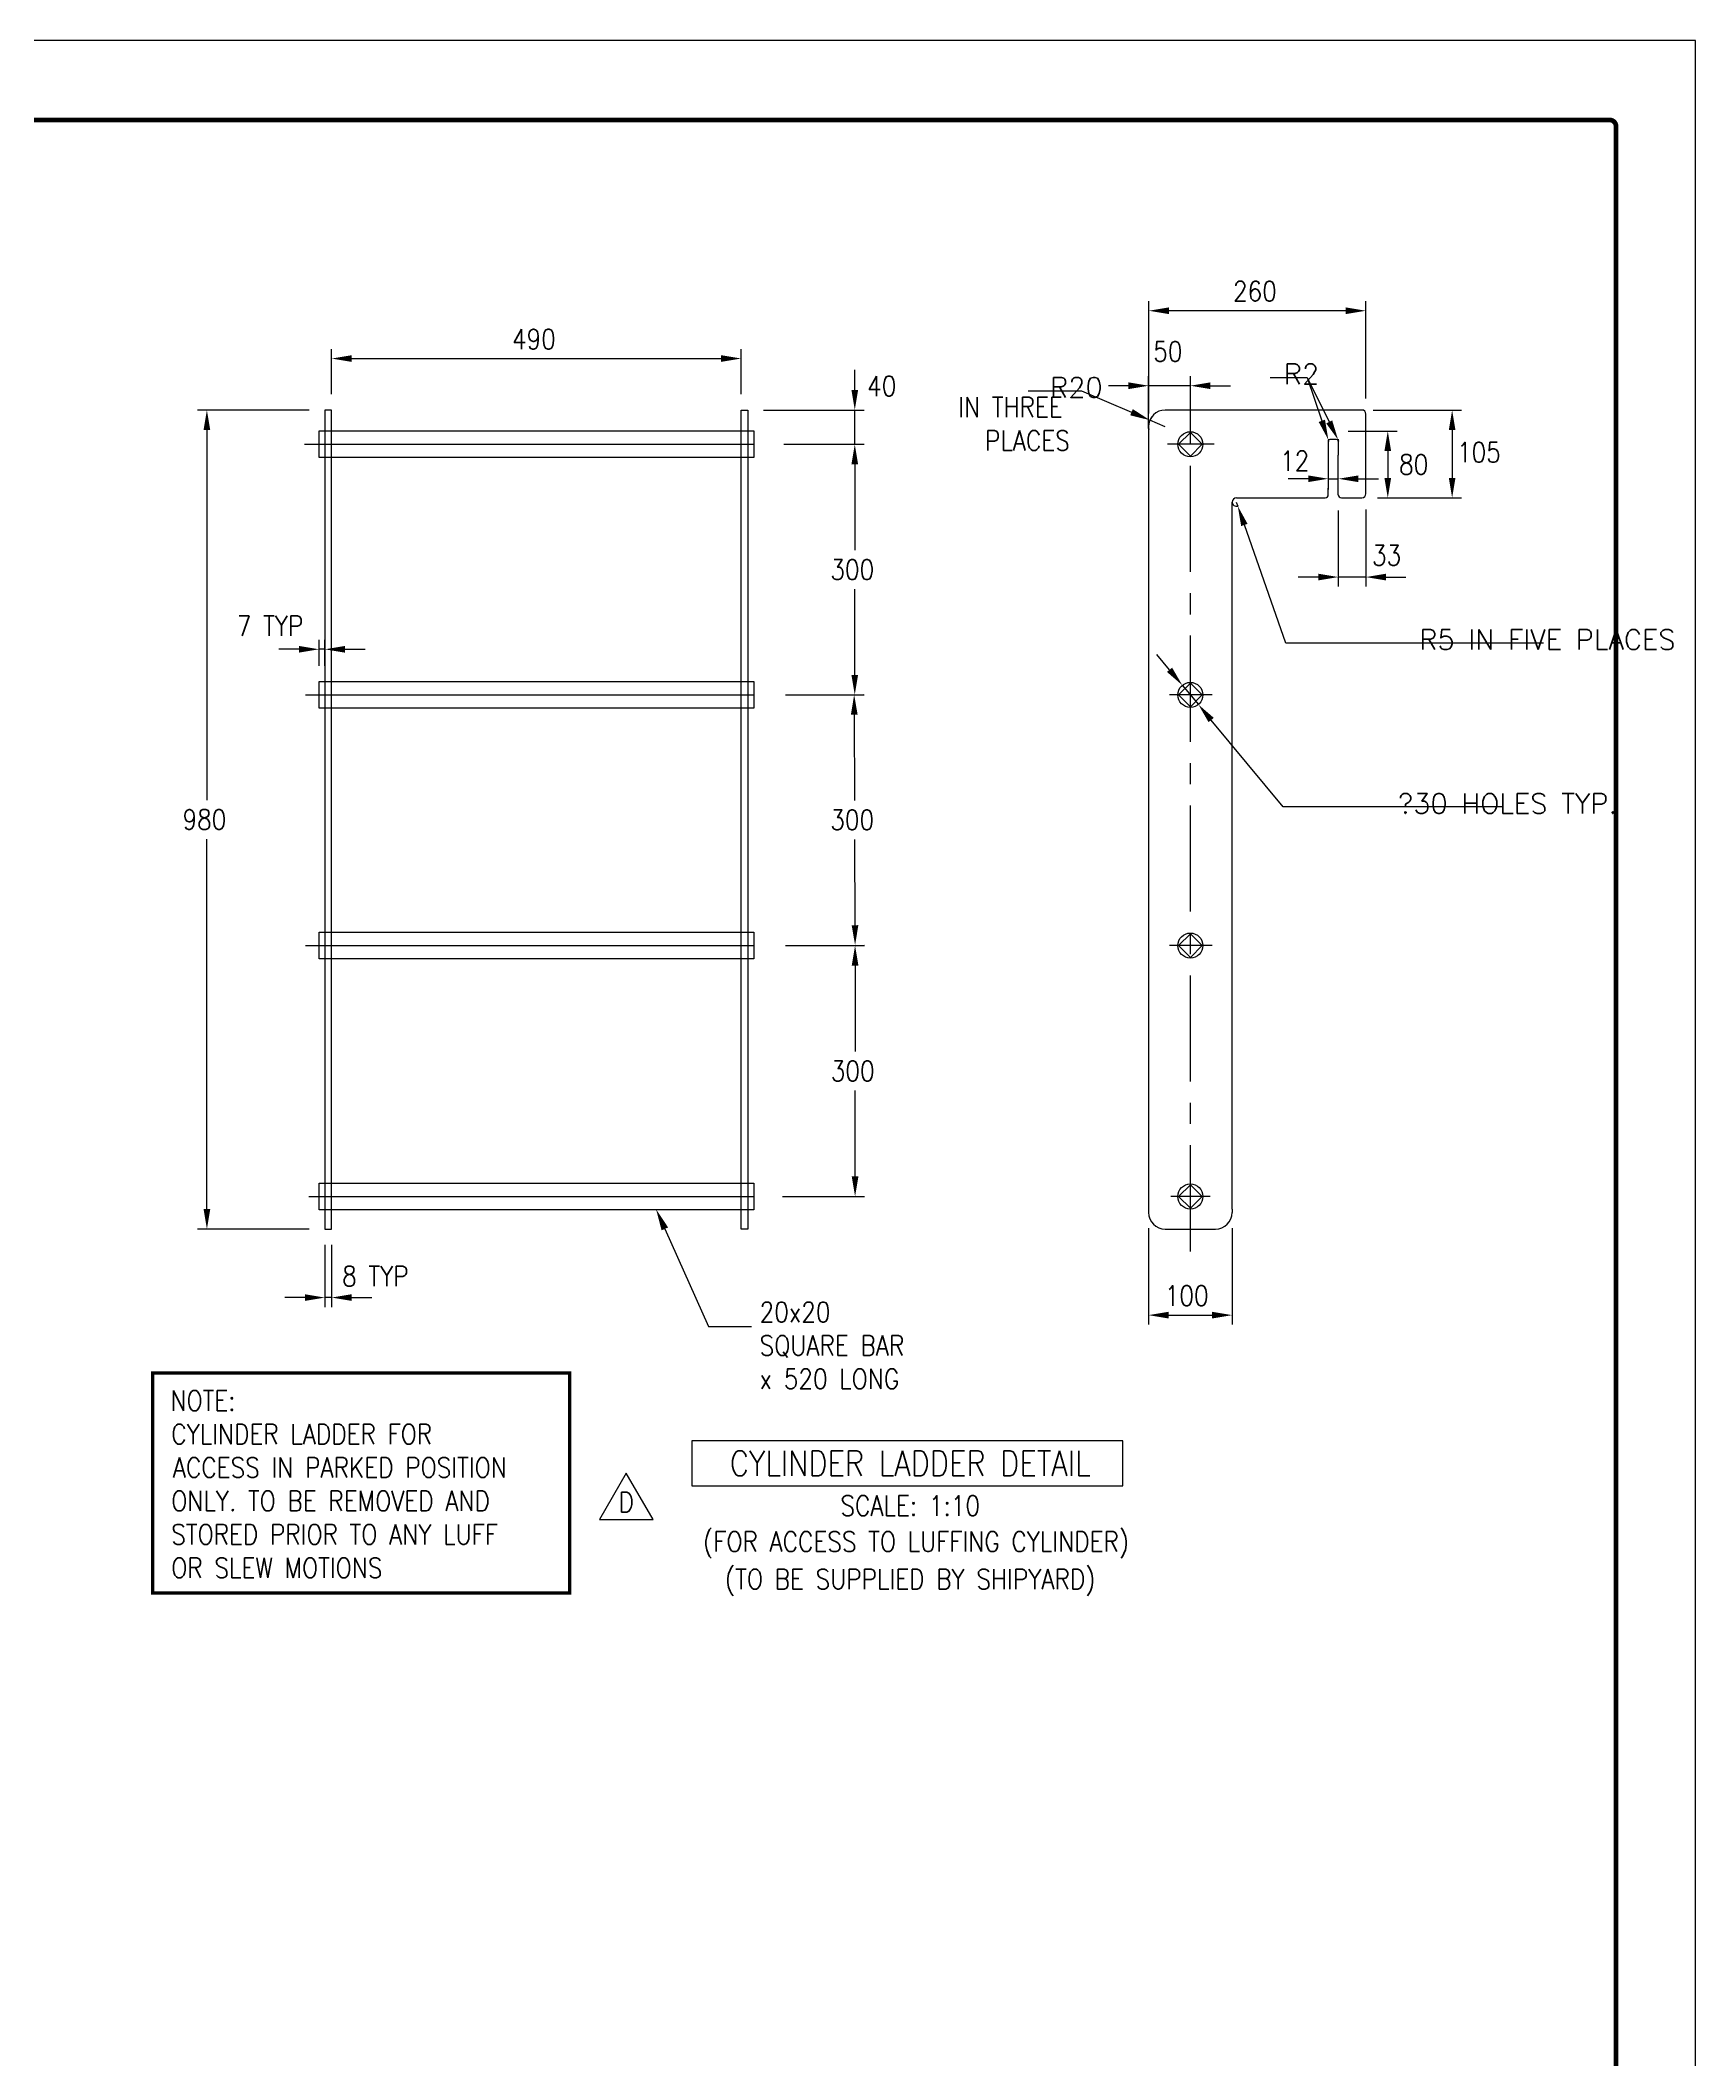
# Model space of a CAD drawing. Extents: x 0 to 68580, y 0 to 45720.
# Drawn here: x 48777 to 68580, y 21565 to 45720 of the extents above; entities that cross this region are included whole.
import ezdxf
from ezdxf.enums import TextEntityAlignment as Align

# ---------------------------------------------------------------- set-up
doc = ezdxf.new("R2010")
doc.units = 0
doc.header["$LTSCALE"] = 40
doc.linetypes.add('CENTER', pattern=[50.8, 31.75, -6.35, 6.35, -6.35])
doc.layers.get('DEFPOINTS').update_dxf_attribs({"linetype": 'CONTINUOUS'})
for name, color, linetype in [('EMS_BORDER', 7, 'CONTINUOUS'), ('EMS_CL', 1, 'CENTER'), ('EMS_DIM', 3, 'CONTINUOUS'), ('EMS_OBJECT', 252, 'CONTINUOUS'), ('EMS_REV', 7, 'CONTINUOUS'), ('EMS_SHEET', 252, 'CONTINUOUS'), ('EMS_TXT', 2, 'CONTINUOUS'), ('EMS_WALKWAY_PLATFORM', 2, 'CONTINUOUS')]:
    doc.layers.add(name, color=color, linetype=linetype)
doc.styles.add('EMS', font='Romans.shx', dxfattribs={"width": 0.85, "height": 240})
doc.styles.add('EMS_STATUS', font='txt', dxfattribs={"oblique": 15, "height": 4.7625})
doc.dimstyles.get("Standard").update_dxf_attribs({"dimtxt": 0.125, "dimasz": 0.25, "dimexe": 0.18, "dimexo": 0.0625, "dimgap": 0.09, "dimtad": 0, "dimtih": 1, "dimtoh": 1, "dimzin": 12, "dimcen": 0.09, "dimclrd": 160, "dimclre": 160, "dimclrt": 200, "dimazin": 3, "dimtfac": 1, "dimtofl": 0, "dimtmove": 0, "dimatfit": 3})

# ---------------------------------------------------------------- blocks, each defined once
blk = doc.blocks.new('EMS_BORDER')
at = {"layer": 'EMS_BORDER', "const_width": 0.762}
blk.add_lwpolyline([(900.7, 12.7), (26.4, 12.7, -0.414214), (25.4, 13.7), (25.4, 595.9, -0.414214), (26.4, 596.9), (900.7, 596.9, -0.414214), (901.7, 595.9), (901.7, 13.7, -0.414214)], format="xyb", close=True, dxfattribs=at)
at = {"layer": 'EMS_SHEET'}
blk.add_lwpolyline([(0, 609.6), (0, 0), (914.4, 0), (914.4, 609.6)], close=True, dxfattribs=at)
at = {"layer": 'EMS_BORDER', "color": 7, "style": 'EMS_STATUS', "oblique": 15}
for tag, p in [('STATUSLINE1', (678.04, 46.72)), ('STATUSLINE2', (678.04, 40.37))]:
    blk.add_attdef(tag, text='', height=4.76, dxfattribs=at).set_placement(p, align=Align.CENTER)
at = {"layer": 'EMS_BORDER', "color": 2, "style": 'EMS', "width": 0.85}
for tag, p in [('SCALE', (608.16, 47.68)), ('DATE', (608.16, 36.58)), ('DRAWN', (608.16, 25.48)), ('CHECKED', (608.16, 14.38))]:
    blk.add_attdef(tag, text='', height=3.17, dxfattribs=at).set_placement(p, align=Align.CENTER)
at = {"layer": 'EMS_BORDER', "color": 7, "style": 'EMS', "width": 0.85}
for tag, height, p in [('DRAWINGTITLELINE1', 3.81, (856.17, 43.6)), ('DRAWINGTITLELINE2', 3.81, (856.17, 37.25)), ('DRAWINGTITLELINE3', 3.81, (856.17, 30.9)), ('PROJECTTITLELINE1', 3.81, (678.04, 23.6)), ('PROJECTTITLELINE2', 3.81, (678.04, 17.25)), ('DWGNO1', 3.97, (856.17, 15.25))]:
    blk.add_attdef(tag, text='', height=height, dxfattribs=at).set_placement(p, align=Align.CENTER)
at = {"layer": 'EMS_BORDER', "color": 2, "style": 'EMS', "oblique": 10, "width": 0.85}
blk.add_attdef('APP', text='', height=2.54, dxfattribs=at).set_placement((818.7, 15.96), align=Align.CENTER)
at = {"layer": 'EMS_BORDER', "color": 7, "style": 'EMS', "width": 0.85}
blk.add_attdef('REV', text='', height=3.81, dxfattribs=at).set_placement((893.7, 17.14), align=Align.MIDDLE_CENTER)
blk = doc.blocks.new('EMS_REVSYMM')
at = {"layer": 'EMS_REV', "color": 2}
blk.add_lwpolyline([(5.33, 0), (0, 9.23), (-5.33, 0)], close=True, dxfattribs=at)
at = {"layer": 'EMS_REV', "style": 'EMS', "width": 0.85}
blk.add_attdef('RV', text='', height=3.97, dxfattribs=at).set_placement((0, 3.46), align=Align.MIDDLE)
blk = doc.blocks.new('*U330')
at = {"layer": 'EMS_DIM', "color": 0, "style": 'EMS', "width": 0.85}
blk.add_text('490', height=240, dxfattribs=at).set_placement((54419, 42026))
blk = doc.blocks.new('*D125')
at = {"layer": 'DEFPOINTS', "color": 0}
for p in [(57161, 41914), (52261, 41298), (57161, 41298)]:
    blk.add_point(p, dxfattribs=at)
at = {"layer": 'EMS_DIM', "color": 0}
for p, q in [((52261, 41486), (52261, 42026)), ((52501, 41914), (56921, 41914)), ((57161, 41486), (57161, 42026))]:
    blk.add_line(p, q, dxfattribs=at)
for points in [[(52501, 41954), (52501, 41874), (52261, 41914)], [(56921, 41954), (56921, 41874), (57161, 41914)]]:
    blk.add_solid(points, dxfattribs=at)
at = {"layer": 'EMS_REV'}
blk.add_blockref('*U330', (0, 0), dxfattribs=at)
blk = doc.blocks.new('*U322')
at = {"layer": 'EMS_DIM', "color": 0, "style": 'EMS', "width": 0.85}
blk.add_text('300', height=240, dxfattribs=at).set_placement((58227, 36275))
blk = doc.blocks.new('*D126')
at = {"layer": 'DEFPOINTS', "color": 0}
for p in [(57505, 37890), (58513, 37894), (57516, 34892)]:
    blk.add_point(p, dxfattribs=at)
at = {"layer": 'EMS_DIM', "color": 0}
for p, q in [((57693, 37891), (58626, 37894)), ((58514, 37654), (58518, 36627)), ((58523, 35136), (58519, 36162)), ((57704, 34893), (58636, 34896))]:
    blk.add_line(p, q, dxfattribs=at)
for points in [[(58554, 37654), (58474, 37654), (58513, 37894)], [(58563, 35136), (58483, 35135), (58524, 34896)]]:
    blk.add_solid(points, dxfattribs=at)
at = {"layer": 'EMS_REV'}
blk.add_blockref('*U322', (0, 0), dxfattribs=at)
blk = doc.blocks.new('*U331')
at = {"layer": 'EMS_DIM', "color": 0, "style": 'EMS', "width": 0.85}
blk.add_text('300', height=240, dxfattribs=at).set_placement((58228, 39269))
blk = doc.blocks.new('*D127')
at = {"layer": 'DEFPOINTS', "color": 0}
for p in [(57484, 40888), (58520, 40888), (57505, 37890)]:
    blk.add_point(p, dxfattribs=at)
at = {"layer": 'EMS_DIM', "color": 0}
for p, q in [((57671, 40888), (58632, 40888)), ((58520, 40648), (58520, 39622)), ((58520, 38130), (58520, 39157)), ((57693, 37890), (58632, 37890))]:
    blk.add_line(p, q, dxfattribs=at)
for points in [[(58480, 40648), (58560, 40648), (58520, 40888)], [(58480, 38130), (58560, 38130), (58520, 37890)]]:
    blk.add_solid(points, dxfattribs=at)
at = {"layer": 'EMS_REV'}
blk.add_blockref('*U331', (0, 0), dxfattribs=at)
blk = doc.blocks.new('*U332')
at = {"layer": 'EMS_DIM', "color": 0, "style": 'EMS', "width": 0.85}
blk.add_text('40', height=240, dxfattribs=at).set_placement((58668, 41465))
blk = doc.blocks.new('*D128')
at = {"layer": 'DEFPOINTS', "color": 0}
for p in [(57241, 41298), (58520, 41298), (57484, 40888)]:
    blk.add_point(p, dxfattribs=at)
at = {"layer": 'EMS_DIM', "color": 0}
for p, q in [((58520, 41538), (58520, 41778)), ((57428, 41298), (58632, 41298)), ((58520, 40888), (58520, 41298)), ((57671, 40888), (58632, 40888)), ((58520, 40648), (58520, 40408))]:
    blk.add_line(p, q, dxfattribs=at)
for points in [[(58480, 41538), (58560, 41538), (58520, 41298)], [(58480, 40648), (58560, 40648), (58520, 40888)]]:
    blk.add_solid(points, dxfattribs=at)
at = {"layer": 'EMS_REV'}
blk.add_blockref('*U332', (0, 0), dxfattribs=at)
blk = doc.blocks.new('*U329')
at = {"layer": 'EMS_DIM', "color": 0, "style": 'EMS', "width": 0.85}
blk.add_text('980', height=240, dxfattribs=at).set_placement((50477, 36279))
blk = doc.blocks.new('*D129')
at = {"layer": 'DEFPOINTS', "color": 0}
for p in [(52181, 41298), (50769, 31499), (52181, 31499)]:
    blk.add_point(p, dxfattribs=at)
at = {"layer": 'EMS_DIM', "color": 0}
for p, q in [((51993, 41298), (50656, 41298)), ((50769, 41058), (50769, 36631)), ((50769, 31739), (50769, 36166)), ((51993, 31499), (50656, 31499))]:
    blk.add_line(p, q, dxfattribs=at)
for points in [[(50729, 41058), (50809, 41058), (50769, 41298)], [(50729, 31739), (50809, 31739), (50769, 31499)]]:
    blk.add_solid(points, dxfattribs=at)
at = {"layer": 'EMS_REV'}
blk.add_blockref('*U329', (0, 0), dxfattribs=at)
blk = doc.blocks.new('*U333')
at = {"layer": 'EMS_DIM', "color": 0, "style": 'EMS', "width": 0.85}
blk.add_text('8 TYP', height=240, dxfattribs=at).set_placement((52387, 30818))
blk = doc.blocks.new('*D130')
at = {"layer": 'DEFPOINTS', "color": 0}
for p in [(52181, 31499), (52261, 31499), (52181, 30681)]:
    blk.add_point(p, dxfattribs=at)
at = {"layer": 'EMS_DIM', "color": 0}
for p, q in [((52181, 31312), (52181, 30568)), ((52261, 31312), (52261, 30568)), ((51941, 30681), (51701, 30681)), ((52261, 30681), (52181, 30681)), ((52501, 30681), (52741, 30681))]:
    blk.add_line(p, q, dxfattribs=at)
for points in [[(51941, 30721), (51941, 30641), (52181, 30681)], [(52501, 30721), (52501, 30641), (52261, 30681)]]:
    blk.add_solid(points, dxfattribs=at)
at = {"layer": 'EMS_REV'}
blk.add_blockref('*U333', (0, 0), dxfattribs=at)
blk = doc.blocks.new('*U319')
at = {"layer": 'EMS_DIM', "style": 'EMS', "width": 0.85}
for s, p in [('20x20', (57382, 30388)), ('SQUARE BAR', (57382, 29988)), ('x 520 LONG', (57382, 29588))]:
    blk.add_text(s, height=240, dxfattribs=at).set_placement(p)
blk = doc.blocks.new('*U320')
at = {"layer": 'EMS_DIM', "linetype": 'BYBLOCK'}
blk.add_line((56770, 30334), (57283, 30334), dxfattribs=at)
blk.add_lwpolyline([(56248, 31503), (56770, 30334)], dxfattribs=at)
at = {"layer": 'EMS_DIM'}
blk.add_solid([(56209, 31485), (56143, 31737), (56287, 31520)], dxfattribs=at)
blk = doc.blocks.new('*U335')
at = {"layer": 'EMS_DIM', "color": 0, "style": 'EMS', "width": 0.85}
blk.add_text('7 TYP', height=240, dxfattribs=at).set_placement((51128, 38597))
blk = doc.blocks.new('*D131')
at = {"layer": 'DEFPOINTS', "color": 0}
for p in [(52111, 38436), (52111, 38050), (52181, 38050)]:
    blk.add_point(p, dxfattribs=at)
at = {"layer": 'EMS_DIM', "color": 0}
for p, q in [((51871, 38436), (51631, 38436)), ((52111, 38238), (52111, 38549)), ((52181, 38436), (52111, 38436)), ((52181, 38238), (52181, 38549)), ((52421, 38436), (52661, 38436))]:
    blk.add_line(p, q, dxfattribs=at)
for points in [[(51871, 38476), (51871, 38396), (52111, 38436)], [(52421, 38476), (52421, 38396), (52181, 38436)]]:
    blk.add_solid(points, dxfattribs=at)
at = {"layer": 'EMS_REV'}
blk.add_blockref('*U335', (0, 0), dxfattribs=at)
blk = doc.blocks.new('*U323')
at = {"layer": 'EMS_DIM', "color": 0, "style": 'EMS', "width": 0.85}
blk.add_text('260', height=240, dxfattribs=at).set_placement((63045, 42599))
blk = doc.blocks.new('*D137')
at = {"layer": 'DEFPOINTS', "color": 0}
for p in [(62038, 42486), (62038, 41067), (64635, 41248)]:
    blk.add_point(p, dxfattribs=at)
at = {"layer": 'EMS_DIM', "color": 0}
for p, q in [((62038, 41255), (62038, 42599)), ((64635, 41436), (64635, 42599)), ((64395, 42486), (62278, 42486))]:
    blk.add_line(p, q, dxfattribs=at)
for points in [[(62278, 42526), (62278, 42446), (62038, 42486)], [(64395, 42526), (64395, 42446), (64635, 42486)]]:
    blk.add_solid(points, dxfattribs=at)
at = {"layer": 'EMS_REV'}
blk.add_blockref('*U323', (0, 0), dxfattribs=at)
blk = doc.blocks.new('*U324')
at = {"layer": 'EMS_DIM', "color": 0, "style": 'EMS', "width": 0.85}
blk.add_text('50', height=240, dxfattribs=at).set_placement((62091, 41878))
blk = doc.blocks.new('*D138')
at = {"layer": 'DEFPOINTS', "color": 0}
for p in [(62035, 41589), (62035, 40888), (62535, 40888)]:
    blk.add_point(p, dxfattribs=at)
at = {"layer": 'EMS_DIM', "color": 0}
for p, q in [((61795, 41589), (61555, 41589)), ((62035, 41076), (62035, 41702)), ((62535, 41589), (62035, 41589)), ((62535, 41076), (62535, 41702)), ((62775, 41589), (63015, 41589))]:
    blk.add_line(p, q, dxfattribs=at)
for points in [[(61795, 41629), (61795, 41549), (62035, 41589)], [(62775, 41629), (62775, 41549), (62535, 41589)]]:
    blk.add_solid(points, dxfattribs=at)
at = {"layer": 'EMS_REV'}
blk.add_blockref('*U324', (0, 0), dxfattribs=at)
blk = doc.blocks.new('*U325')
at = {"layer": 'EMS_DIM', "color": 0, "style": 'EMS', "width": 0.85}
blk.add_text('100', height=240, dxfattribs=at).set_placement((62229, 30584))
blk = doc.blocks.new('*D132')
at = {"layer": 'DEFPOINTS', "color": 0}
for p in [(62035, 31699), (63035, 31699), (63035, 30471)]:
    blk.add_point(p, dxfattribs=at)
at = {"layer": 'EMS_DIM', "color": 0}
for p, q in [((62035, 31512), (62035, 30359)), ((63035, 31512), (63035, 30359)), ((62275, 30471), (62795, 30471))]:
    blk.add_line(p, q, dxfattribs=at)
for points in [[(62275, 30511), (62275, 30431), (62035, 30471)], [(62795, 30511), (62795, 30431), (63035, 30471)]]:
    blk.add_solid(points, dxfattribs=at)
at = {"layer": 'EMS_REV'}
blk.add_blockref('*U325', (0, 0), dxfattribs=at)
blk = doc.blocks.new('*D133')
at = {"layer": 'DEFPOINTS', "color": 0, "linetype": 'CENTER'}
for p in [(62051, 41177), (62235, 41098)]:
    blk.add_point(p, dxfattribs=at)
at = {"layer": 'EMS_DIM', "color": 0, "linetype": 'CENTER'}
for p, q in [((60596, 41529), (61233, 41529)), ((61233, 41529), (61831, 41272)), ((62235, 41098), (62051, 41177))]:
    blk.add_line(p, q, dxfattribs=at)
blk.add_arc((62235, 41098), 200, 143.7148, 188.9786, dxfattribs=at)
blk.add_solid([(61847, 41309), (61815, 41235), (62051, 41177)], dxfattribs=at)
at = {"layer": 'EMS_DIM', "color": 0, "style": 'EMS'}
blk.add_text('R20', height=240, dxfattribs=at).set_placement((60858, 41449))
blk = doc.blocks.new('*U321')
at = {"layer": 'EMS_DIM', "style": 'EMS', "width": 0.85}
for s, p in [('IN THREE', (59758, 41213)), ('PLACES', (60079, 40813))]:
    blk.add_text(s, height=240, dxfattribs=at).set_placement(p)
blk = doc.blocks.new('*D139')
at = {"layer": 'DEFPOINTS', "color": 0}
for p in [(62439, 38006), (62631, 37775)]:
    blk.add_point(p, dxfattribs=at)
at = {"layer": 'EMS_DIM', "color": 0}
for p, q in [((62286, 38190), (62133, 38375)), ((62439, 38006), (62631, 37775)), ((63647, 36550), (62784, 37590)), ((66275, 36550), (63647, 36550))]:
    blk.add_line(p, q, dxfattribs=at)
for points in [[(62317, 38216), (62255, 38165), (62439, 38006)], [(62815, 37616), (62753, 37564), (62631, 37775)]]:
    blk.add_solid(points, dxfattribs=at)
at = {"layer": 'EMS_DIM', "color": 0, "style": 'EMS'}
blk.add_text('?30 HOLES TYP.', height=240, dxfattribs=at).set_placement((65017, 36471))
blk = doc.blocks.new('*U326')
at = {"layer": 'EMS_DIM', "color": 0, "style": 'EMS', "width": 0.85}
blk.add_text('12', height=240, dxfattribs=at).set_placement((63608, 40569))
blk = doc.blocks.new('*D134')
at = {"layer": 'DEFPOINTS', "color": 0, "linetype": 'CENTER'}
for p in [(64185, 40525), (64305, 40525), (64305, 40476)]:
    blk.add_point(p, dxfattribs=at)
at = {"layer": 'EMS_DIM', "color": 0, "linetype": 'CENTER'}
for p, q in [((63945, 40476), (63705, 40476)), ((64185, 40476), (64305, 40476)), ((64185, 40338), (64185, 40364)), ((64305, 40338), (64305, 40364)), ((64545, 40476), (64785, 40476))]:
    blk.add_line(p, q, dxfattribs=at)
for points in [[(63945, 40516), (63945, 40436), (64185, 40476)], [(64545, 40516), (64545, 40436), (64305, 40476)]]:
    blk.add_solid(points, dxfattribs=at)
at = {"layer": 'EMS_REV'}
blk.add_blockref('*U326', (0, 0), dxfattribs=at)
blk = doc.blocks.new('*D135')
at = {"layer": 'DEFPOINTS', "color": 0, "linetype": 'CENTER'}
for p in [(64303, 40941), (64312, 40923)]:
    blk.add_point(p, dxfattribs=at)
at = {"layer": 'EMS_DIM', "color": 0, "linetype": 'CENTER'}
for p, q in [((63488, 41689), (63931, 41689)), ((63931, 41689), (64196, 41156)), ((64312, 40923), (64303, 40941))]:
    blk.add_line(p, q, dxfattribs=at)
blk.add_arc((64312, 40923), 20, 90, 116.4627, dxfattribs=at)
blk.add_solid([(64232, 41174), (64161, 41138), (64303, 40941)], dxfattribs=at)
at = {"layer": 'EMS_DIM', "color": 0, "style": 'EMS'}
blk.add_text('R2', height=240, dxfattribs=at).set_placement((63654, 41609))
blk = doc.blocks.new('*U327')
at = {"layer": 'EMS_DIM', "color": 0, "style": 'EMS', "width": 0.85}
blk.add_text('105', height=240, dxfattribs=at).set_placement((65725, 40673))
blk = doc.blocks.new('*D140')
at = {"layer": 'DEFPOINTS', "color": 0}
for p in [(64535, 41298), (64585, 40247), (65667, 40247)]:
    blk.add_point(p, dxfattribs=at)
at = {"layer": 'EMS_DIM', "color": 0}
for p, q in [((64723, 41298), (65779, 41298)), ((65667, 41058), (65667, 40487)), ((64773, 40247), (65779, 40247))]:
    blk.add_line(p, q, dxfattribs=at)
for points in [[(65627, 41058), (65707, 41058), (65667, 41298)], [(65627, 40487), (65707, 40487), (65667, 40247)]]:
    blk.add_solid(points, dxfattribs=at)
at = {"layer": 'EMS_REV'}
blk.add_blockref('*U327', (0, 0), dxfattribs=at)
blk = doc.blocks.new('*D136')
at = {"layer": 'DEFPOINTS', "color": 0, "linetype": 'CENTER'}
for p in [(64186, 40942), (64192, 40923)]:
    blk.add_point(p, dxfattribs=at)
at = {"layer": 'EMS_DIM', "color": 0, "linetype": 'CENTER'}
for p, q in [((63488, 41689), (63931, 41689)), ((63931, 41689), (64108, 41169)), ((64192, 40923), (64186, 40942))]:
    blk.add_line(p, q, dxfattribs=at)
blk.add_arc((64192, 40923), 20, 90, 108.8294, dxfattribs=at)
blk.add_solid([(64146, 41182), (64070, 41156), (64186, 40942)], dxfattribs=at)
at = {"layer": 'EMS_DIM', "color": 0, "style": 'EMS'}
blk.add_text('R2', height=240, dxfattribs=at).set_placement((63654, 41609))
blk = doc.blocks.new('*U336')
at = {"layer": 'EMS_DIM', "color": 0, "style": 'EMS', "width": 0.85}
blk.add_text('33', height=240, dxfattribs=at).set_placement((64708, 39440))
blk = doc.blocks.new('*D141')
at = {"layer": 'DEFPOINTS', "color": 0}
for p in [(64305, 40285), (64635, 40297), (64305, 39300)]:
    blk.add_point(p, dxfattribs=at)
at = {"layer": 'EMS_DIM', "color": 0}
for p, q in [((64305, 40097), (64305, 39187)), ((64635, 40110), (64635, 39187)), ((64065, 39300), (63825, 39300)), ((64635, 39300), (64305, 39300)), ((64875, 39300), (65115, 39300))]:
    blk.add_line(p, q, dxfattribs=at)
for points in [[(64065, 39340), (64065, 39260), (64305, 39300)], [(64875, 39340), (64875, 39260), (64635, 39300)]]:
    blk.add_solid(points, dxfattribs=at)
at = {"layer": 'EMS_REV'}
blk.add_blockref('*U336', (0, 0), dxfattribs=at)
blk = doc.blocks.new('*U328')
at = {"layer": 'EMS_DIM', "color": 0, "style": 'EMS', "width": 0.85}
blk.add_text('80', height=240, dxfattribs=at).set_placement((65032, 40527))
blk = doc.blocks.new('*D142')
at = {"layer": 'DEFPOINTS', "color": 0}
for p in [(64235, 41047), (64585, 40247), (64897, 40247)]:
    blk.add_point(p, dxfattribs=at)
at = {"layer": 'EMS_DIM', "color": 0}
for p, q in [((64423, 41047), (65010, 41047)), ((64897, 40807), (64897, 40487)), ((64773, 40247), (65010, 40247))]:
    blk.add_line(p, q, dxfattribs=at)
for points in [[(64857, 40807), (64937, 40807), (64897, 41047)], [(64857, 40487), (64937, 40487), (64897, 40247)]]:
    blk.add_solid(points, dxfattribs=at)
at = {"layer": 'EMS_REV'}
blk.add_blockref('*U328', (0, 0), dxfattribs=at)
blk = doc.blocks.new('*D143')
at = {"layer": 'DEFPOINTS', "color": 0}
for p in [(63085, 40197), (63102, 40150)]:
    blk.add_point(p, dxfattribs=at)
at = {"layer": 'EMS_DIM', "color": 0}
for p, q in [((63085, 40197), (63102, 40150)), ((63676, 38511), (63181, 39924)), ((66761, 38511), (63676, 38511))]:
    blk.add_line(p, q, dxfattribs=at)
blk.add_arc((63085, 40197), 50, 180, 289.3037, dxfattribs=at)
blk.add_solid([(63219, 39937), (63143, 39910), (63102, 40150)], dxfattribs=at)
at = {"layer": 'EMS_DIM', "color": 0, "style": 'EMS'}
blk.add_text('R5 IN FIVE PLACES', height=240, dxfattribs=at).set_placement((65275, 38432))
blk = doc.blocks.new('*U334')
at = {"layer": 'EMS_DIM', "color": 0, "style": 'EMS', "width": 0.85}
blk.add_text('300', height=240, dxfattribs=at).set_placement((58233, 33271))
blk = doc.blocks.new('*D144')
at = {"layer": 'DEFPOINTS', "color": 0}
for p in [(57505, 34892), (57466, 31890), (58524, 31890)]:
    blk.add_point(p, dxfattribs=at)
at = {"layer": 'EMS_DIM', "color": 0}
for p, q in [((57693, 34892), (58636, 34892)), ((58524, 34652), (58524, 33624)), ((58524, 32130), (58524, 33159)), ((57654, 31890), (58636, 31890))]:
    blk.add_line(p, q, dxfattribs=at)
for points in [[(58484, 34652), (58564, 34652), (58524, 34892)], [(58484, 32130), (58564, 32130), (58524, 31890)]]:
    blk.add_solid(points, dxfattribs=at)
at = {"layer": 'EMS_REV'}
blk.add_blockref('*U334', (0, 0), dxfattribs=at)
blk = doc.blocks.new('*U338')
at = {"layer": 'EMS_TXT', "style": 'EMS', "width": 0.85}
for s, p in [('NOTE:', (50333, 29328)), ('CYLINDER LADDER FOR', (50343, 28928)), ('ACCESS IN PARKED POSITION', (50362, 28528)), ('ONLY. TO BE REMOVED AND', (50343, 28128)), ('STORED PRIOR TO ANY LUFF', (50343, 27728)), ('OR SLEW MOTIONS', (50343, 27328))]:
    blk.add_text(s, height=240, dxfattribs=at).set_placement(p)

msp = doc.modelspace()

# ---------------------------------------------------------------- linework, layer by layer
at = {"layer": 'EMS_CL', "linetype": 'CENTER'}
for p, q in [((62535.215, 31233.366), (62535.215, 41589.45)), ((51937.813, 40888.453), (57483.641, 40888.453)), ((62821.852, 40888.453), (62263.058, 40888.453)), ((51948.707, 37890.173), (57505.439, 37890.173)), ((62795, 37890.173), (62287.269, 37890.173)), ((51948.707, 34891.893), (57505.439, 34891.893)), ((62795, 34891.893), (62287.269, 34891.893)), ((51987.813, 31890.173), (57466.333, 31890.173)), ((62773.372, 31890.173), (62299.536, 31890.173))]:
    msp.add_line(p, q, dxfattribs=at)
at = {"layer": 'EMS_TXT', "const_width": 40}
msp.add_lwpolyline([(50120.435, 29777.708), (55107.661, 29777.708), (55107.661, 27145.951), (50120.435, 27145.951)], close=True, dxfattribs=at)
at = {"layer": 'EMS_TXT'}
msp.add_lwpolyline([(56570.339, 28966.068), (56570.339, 28430.287), (61727.686, 28430.287), (61727.686, 28966.068)], close=True, dxfattribs=at)
at = {"layer": 'EMS_WALKWAY_PLATFORM'}
for p, q in [((52180.802, 41298.453), (52180.802, 31499.103)), ((52260.802, 41298.453), (52180.802, 41298.453)), ((52260.802, 31499.103), (52260.802, 41298.453)), ((57160.802, 31499.103), (57160.802, 41298.453)), ((57160.802, 41298.453), (57240.802, 41298.453)), ((57240.802, 41298.453), (57240.802, 31499.103)), ((62035.215, 41098.453), (62035.215, 31699.103)), ((64585.215, 41298.453), (62235.215, 41298.453)), ((64635.215, 40297.383), (64635.215, 41248.453)), ((52110.802, 40888.453), (57310.802, 40888.453)), ((64185.216, 40927.374), (64185.216, 40757.383)), ((64285.215, 40947.374), (64205.216, 40947.374)), ((64305.215, 40927.374), (64305.215, 40757.383)), ((64185.216, 40757.383), (64185.216, 40347.383)), ((64305.215, 40284.883), (64305.215, 40757.383)), ((64185.216, 40284.883), (64185.216, 40347.383)), ((63035.215, 31739.103), (63035.215, 40197.383)), ((63085.215, 40247.383), (64147.716, 40247.383)), ((64342.715, 40247.383), (64585.215, 40247.383)), ((52110.802, 37890.173), (57310.802, 37890.173)), ((52110.802, 34891.893), (57310.802, 34891.893)), ((52110.802, 31890.173), (57310.802, 31890.173)), ((63035.215, 31739.103), (63035.215, 31699.103)), ((52180.802, 31499.103), (52260.802, 31499.103)), ((57240.802, 31499.103), (57160.802, 31499.103)), ((62235.215, 31499.103), (62835.215, 31499.103))]:
    msp.add_line(p, q, dxfattribs=at)
for points in [[(52110.802, 41048.453), (57310.802, 41048.453), (57310.802, 40728.453), (52110.802, 40728.453)], [(62535.215, 40747.032), (62676.636, 40888.453), (62535.215, 41029.875), (62393.794, 40888.453)], [(52110.802, 38050.173), (57310.802, 38050.173), (57310.802, 37730.173), (52110.802, 37730.173)], [(62535.215, 37748.752), (62676.636, 37890.173), (62535.215, 38031.595), (62393.794, 37890.173)], [(52110.802, 35051.893), (57310.802, 35051.893), (57310.802, 34731.893), (52110.802, 34731.893)], [(62535.215, 34750.472), (62676.636, 34891.893), (62535.215, 35033.315), (62393.794, 34891.893)], [(52110.802, 32050.173), (57310.802, 32050.173), (57310.802, 31730.173), (52110.802, 31730.173)], [(62535.215, 31748.752), (62676.636, 31890.173), (62535.215, 32031.595), (62393.794, 31890.173)]]:
    msp.add_lwpolyline(points, close=True, dxfattribs=at)
for centre in [(62535.215, 40888.453), (62535.215, 37890.173), (62535.215, 34891.893), (62535.215, 31890.173)]:
    msp.add_circle(centre, 150, dxfattribs=at)
for centre, radius, start, end in [((62235.215, 41098.453), 200, 90, 180), ((64585.215, 41248.453), 50, 0, 90), ((64205.216, 40927.374), 20, 90, 180), ((64285.215, 40927.374), 20, 0, 90), ((63085.215, 40197.383), 50, 90, 180), ((64147.716, 40284.883), 37.5, 270, 360), ((64342.715, 40284.883), 37.5, 180, 270), ((64585.215, 40297.383), 50, 270, 0), ((62235.215, 31699.103), 200, 180, 270), ((62835.215, 31699.103), 200, 270, 0)]:
    msp.add_arc(centre, radius, start, end, dxfattribs=at)

# ---------------------------------------------------------------- block references
at = {"layer": 'EMS_OBJECT', "xscale": 75, "yscale": 75, "zscale": 75}
msp.add_blockref('EMS_BORDER', (0, 0), dxfattribs=at)
at = {"layer": 'EMS_REV'}
for name in ['*U321', '*U320', '*U319', '*U338']:
    msp.add_blockref(name, (0, 0), dxfattribs=at)
at = {"layer": 'EMS_REV', "xscale": 60, "yscale": 60, "zscale": 60}
msp.add_blockref('EMS_REVSYMM', (55786.892, 28027.357), dxfattribs=at).add_auto_attribs({'RV': 'D'})

# ---------------------------------------------------------------- texts
at = {"layer": 'EMS_TXT', "color": 7, "style": 'EMS', "width": 0.85}
msp.add_text('CYLINDER LADDER DETAIL', height=300, dxfattribs=at).set_placement((59183.851, 28698.177), align=Align.MIDDLE_CENTER)
at = {"layer": 'EMS_TXT', "color": 3, "style": 'EMS', "width": 0.85}
for s, p in [('SCALE: 1:10', (59183.851, 28071.857)), (' (FOR ACCESS TO LUFFING CYLINDER)', (59183.851, 27641.879)), ('(TO BE SUPPLIED BY SHIPYARD)', (59183.851, 27192.717))]:
    msp.add_text(s, height=240, dxfattribs=at).set_placement(p, align=Align.CENTER)

# ---------------------------------------------------------------- dimensions: what is measured, and where the dimension line sits
at = {"layer": 'EMS_DIM'}
for base, p1, p2, angle, picture, middle in [((62037.666, 42486.135), (64635.215, 41248.453), (62037.666, 41067.24), 180, '*D137', (63336.44, 42718.635)), ((62035.215, 41589.45), (62535.215, 40888.453), (62035.215, 40888.453), 180, '*D138', (62285.215, 41998.2)), ((50768.679643242, 31499.103290861), (52180.802042408, 41298.453290861), (52180.802042408, 31499.103290861), 90, '*D129', (50768.679643242, 36398.778290861)), ((58519.729, 40888.453), (57505.439, 37890.173), (57483.641, 40888.453), 90, '*D127', (58519.729, 39389.313)), ((58523.949, 31890.173), (57505.439, 34891.893), (57466.333, 31890.173), 90, '*D144', (58523.949, 33391.033)), ((63035.215, 30471.015), (62035.215, 31699.103), (63035.215, 31699.103), 180, '*D132', (62535.215, 30703.515))]:
    dim = msp.add_linear_dim(base=base, p1=p1, p2=p2, angle=angle, dimstyle='Standard', override={"dimlfac": 0.1}, dxfattribs=at)
    dim.commit()
    dim.dimension.update_dxf_attribs({"geometry": picture, "text_midpoint": middle})
dim = msp.add_linear_dim(base=(57160.802, 41913.888), p1=(52260.802, 41298.453), p2=(57160.802, 41298.453), dimstyle='Standard', override={"dimlfac": 0.1}, dxfattribs=at)
dim.commit()
dim.dimension.update_dxf_attribs({"geometry": '*D125', "text_midpoint": (54710.802, 42146.388)})
at = {"layer": 'EMS_DIM', "linetype": 'CENTER'}
for center, mpoint, picture, middle in [((64312.236, 40923.263), (64303.324, 40941.167), '*D135', (63653.571, 41688.723)), ((64192.236, 40923.263), (64185.781, 40942.192), '*D136', (63653.571, 41688.723)), ((62235.215, 41098.453), (62051.457, 41177.403), '*D133', (60858.473, 41528.934))]:
    dim = msp.add_radius_dim(center=center, mpoint=mpoint, dimstyle='Standard', override={"dimlfac": 0.1, "dimtmove": 0}, dxfattribs=at)
    dim.commit()
    dim.dimension.update_dxf_attribs({"geometry": picture, "text_midpoint": middle, "dimtype": 132})
at = {"layer": 'EMS_DIM'}
dim = msp.add_linear_dim(base=(58519.729, 41298.453), p1=(57483.641, 40888.453), p2=(57240.802, 41298.453), angle=90, text='40', dimstyle='Standard', override={"dimlfac": 0.1}, dxfattribs=at)
dim.commit()
dim.dimension.update_dxf_attribs({"geometry": '*D128', "text_midpoint": (58862.167, 41585.348), "dimtype": 128})
for base, p1, p2, angle, picture, middle in [((65666.826, 40247.383), (64535.215, 41298.453), (64585.215, 40247.383), 90, '*D140', (66031.267, 40792.834)), ((64897.31, 40247.383), (64235.215, 41047.374), (64585.215, 40247.383), 90, '*D142', (65226.153, 40647.379)), ((64305.215, 39299.81), (64635.215, 40297.383), (64305.215, 40284.883), 180, '*D141', (64902.718, 39559.813))]:
    dim = msp.add_linear_dim(base=base, p1=p1, p2=p2, angle=angle, dimstyle='Standard', override={"dimlfac": 0.1}, dxfattribs=at)
    dim.commit()
    dim.dimension.update_dxf_attribs({"geometry": picture, "text_midpoint": middle, "dimtype": 128})
at = {"layer": 'EMS_DIM', "linetype": 'CENTER'}
dim = msp.add_linear_dim(base=(64305.215, 40476.133), p1=(64185.216, 40525.095), p2=(64305.215, 40525.095), angle=180, dimstyle='Standard', override={"dimlfac": 0.1}, dxfattribs=at)
dim.commit()
dim.dimension.update_dxf_attribs({"geometry": '*D134', "text_midpoint": (63816.602, 40689.122), "dimtype": 128})
at = {"layer": 'EMS_DIM'}
dim = msp.add_radius_dim(center=(63085.215, 40197.383), mpoint=(63101.744, 40150.194), text='<> IN FIVE PLACES', dimstyle='Standard', override={"dimlfac": 0.1, "dimtmove": 0}, dxfattribs=at)
dim.commit()
dim.dimension.update_dxf_attribs({"geometry": '*D143', "text_midpoint": (65274.579, 38511.303), "dimtype": 132})
for base, p1, p2, picture, middle in [((52110.802, 38436.102), (52180.802, 38050.173), (52110.802, 38050.173), '*D131', (51594.093, 38717.352)), ((52180.802, 30680.622), (52260.802, 31499.103), (52180.802, 31499.103), '*D130', (52853.303, 30938.298))]:
    dim = msp.add_linear_dim(base=base, p1=p1, p2=p2, text='<> TYP', dimstyle='Standard', override={"dimlfac": 0.1}, dxfattribs=at)
    dim.commit()
    dim.dimension.update_dxf_attribs({"geometry": picture, "text_midpoint": middle, "dimtype": 128})
dim = msp.add_diameter_dim_2p(p1=(62439.431, 38005.609), p2=(62630.999, 37774.737), text='<> HOLES TYP.', dimstyle='Standard', override={"dimlfac": 0.1, "dimtmove": 0}, dxfattribs=at)
dim.commit()
dim.dimension.update_dxf_attribs({"geometry": '*D139', "text_midpoint": (65017.346, 36550.467), "dimtype": 131})
dim = msp.add_aligned_dim(p1=(57516.333, 34891.893), p2=(57505.439, 37890.173), distance=-1007.623, dimstyle='Standard', override={"dimlfac": 0.1}, dxfattribs=at)
dim.commit()
dim.dimension.update_dxf_attribs({"geometry": '*D126', "text_midpoint": (58518.502, 36394.694)})

doc.saveas('drawing.dxf')
